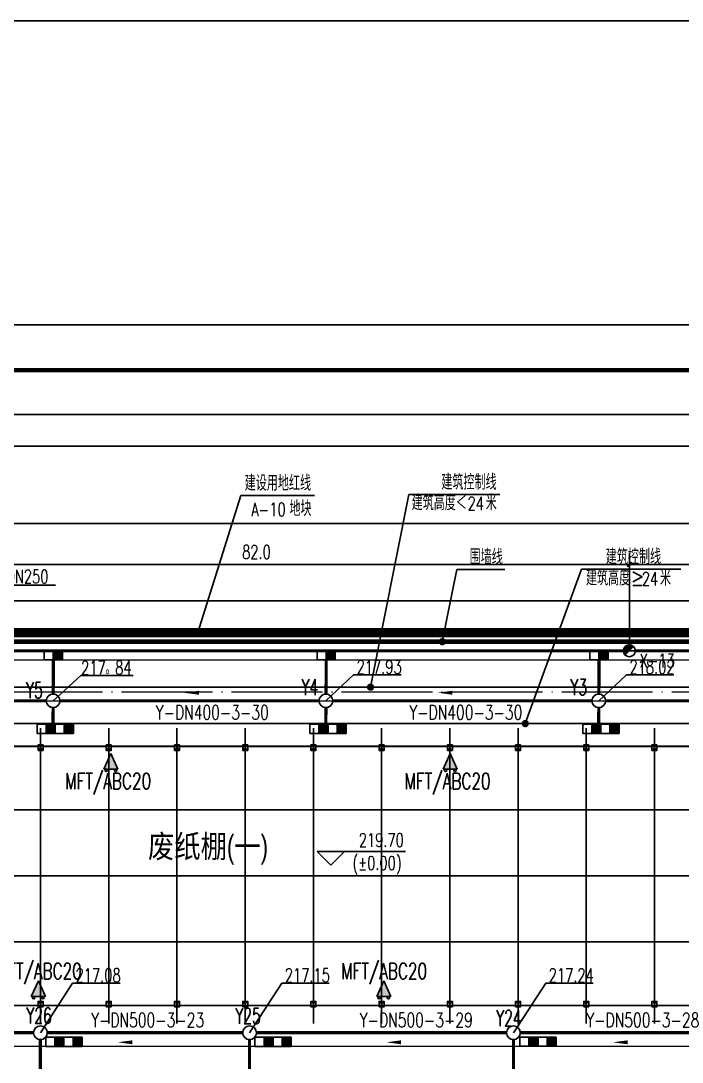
# Model space of a CAD drawing. Header units: metres. Extents: x 497246 to 997717, y 2998582 to 5998198.
# Drawn here: x 497842.3 to 497915, y 2999207.1 to 2999321.6 of the extents above; entities that cross this region are included whole.
import ezdxf
from ezdxf.enums import TextEntityAlignment as Align

# ---------------------------------------------------------------- set-up
doc = ezdxf.new("R2010")
doc.units = ezdxf.units.M
doc.header["$LTSCALE"] = 1000
for name, pattern in [('ACAD_ISO05W100', [34, 24, -3, 0.5, -3, 0.5, -3]), ('CENTER', [2, 1.25, -0.25, 0.25, -0.25]), ('DASH', [0.35, 0.25, -0.1]), ('DASHDOT', [1, 0.5, -0.25, 0, -0.25]), ('DASHED', [19.05, 12.7, -6.35]), ('DOTE', [2.42, 2, -0.2, 0.02, -0.2]), ('PHANTOM2', [31.75, 15.875, -3.175, 3.175, -3.175, 3.175, -3.175])]:
    doc.linetypes.add(name, pattern=pattern)
doc.layers.get('0').update_dxf_attribs({"linetype": 'CONTINUOUS'})
doc.layers.get('Defpoints').update_dxf_attribs({"linetype": 'CONTINUOUS'})
for name, color, linetype in [('COLUMN', 9, 'CONTINUOUS'), ('DIM_LEAD', 3, 'CONTINUOUS'), ('DOTE', 1, 'CENTER'), ('EQUIP_消火栓', 7, 'CONTINUOUS'), ('EQUIP_灭火器', 7, 'CONTINUOUS'), ('PIPE-消防', 1, 'CONTINUOUS'), ('PIPE-给水', 3, 'CONTINUOUS'), ('PIPE-雨水', 4, 'CONTINUOUS'), ('PUB_TEXT', 7, 'CONTINUOUS'), ('RD-中线', 1, 'DASHDOT'), ('RD-侧石线', 5, 'CONTINUOUS'), ('RD-红线', 7, 'CONTINUOUS'), ('TEXT_灭火器', 7, 'CONTINUOUS'), ('TEXT_雨水', 7, 'CONTINUOUS'), ('TWT_DIM', 3, 'CONTINUOUS'), ('TWT_雨水口', 4, 'CONTINUOUS'), ('WELL_雨水', 4, 'CONTINUOUS'), ('z_图框', 7, 'CONTINUOUS'), ('围墙', 6, 'FENCELINE2'), ('图例层', 7, 'CONTINUOUS'), ('建筑', 7, 'CONTINUOUS'), ('文字', 255, 'CONTINUOUS'), ('新建建筑', 2, 'CONTINUOUS'), ('用地边界', 7, 'CONTINUOUS'), ('红线', 1, 'PHANTOM2'), ('雨水标注', 100, 'CONTINUOUS')]:
    doc.layers.add(name, color=color, linetype=linetype)
doc.layers.add('道路', color=4, linetype='CONTINUOUS', lineweight=15)
doc.layers.add('道路中线', color=1, linetype='DOTE', lineweight=13)
doc.styles.add('_TCH_DIM', font='SIMPLEX', dxfattribs={"bigfont": 'GBCBIG'})
doc.styles.add('_TCH_DIM_T3', font='SIMPLEX', dxfattribs={"width": 0.705882, "bigfont": 'GBCBIG'})
doc.styles.add('_TWT_WELL', font='SIMPLEX', dxfattribs={"width": 0.8, "height": 3.5, "bigfont": 'HZTXT'})
doc.styles.add('HZTXT', font='txt', dxfattribs={"width": 0.7, "bigfont": 'HZTXT'})
doc.styles.add('TG_LINETYPE', font='SIMPLEX', dxfattribs={"width": 0.8, "height": 3, "bigfont": 'HZTXT'})
doc.styles.add('亨利项目总图布置_2022_8_8_t3--03$0$亨利项目总图布置_2022_8_8_t3--02$0$CEC', font='ARIALN.TTF')
doc.linetypes.add('FENCELINE2', pattern='A,6.35,-2.54,[132,ltypeshp.shx,S=2.54,R=0,X=-2.54,Y=0],-2.54,25.4', length=36.83)
doc.linetypes.add('TG_X', pattern='A,3,-0.3,["X",TG_LINETYPE,S=0.1,R=0,X=-0.23,Y=-0.15],0', length=3.3)
doc.linetypes.add('TG_Y', pattern='A,2,-0.3,["Y",TG_LINETYPE,S=0.1,R=0,X=-0.23,Y=-0.15],0', length=2.3)
doc.dimstyles.new('_TWT_ARCH&&1', dxfattribs={"dimtxt": 1.4875, "dimasz": 0.5, "dimexe": 1.25, "dimexo": 1.5, "dimgap": 0.63125, "dimtad": 1, "dimdec": 1, "dimzin": 0, "dimdsep": 46, "dimtxsty": '_TCH_DIM_T3', "dimblk": 'ARCHTICK', "dimcen": 0.09, "dimclrt": 7, "dimazin": 2, "dimtfac": 1, "dimtdec": 1, "dimtix": 1, "dimtmove": 2, "dimatfit": 3, "dimfxl": 1, "dimtolj": 1, "dimtzin": 0, "dimarcsym": 0})

# ---------------------------------------------------------------- blocks, each defined once
blk = doc.blocks.new('_ArchTick')
at = {"color": 0, "linetype": 'ByBlock', "const_width": 0.4}
blk.add_lwpolyline([(-0.5, -0.5), (0.5, 0.5)], dxfattribs=at)
blk = doc.blocks.new('*D484')
at = {"layer": 'Defpoints', "color": 0, "transparency": 16777216}
for p in [(497909.17, 2999261.83), (497827.17, 2999252.33), (497909.17, 2999252.33)]:
    blk.add_point(p, dxfattribs=at)
at = {"layer": 'TWT_DIM', "color": 0, "lineweight": -2, "transparency": 16777216}
for p, q in [((497827.17, 2999253.83), (497827.17, 2999263.08)), ((497909.17, 2999253.83), (497909.17, 2999263.08)), ((497827.17, 2999261.83), (497909.17, 2999261.83))]:
    blk.add_line(p, q, dxfattribs=at)
at = {"layer": 'TWT_DIM', "color": 0, "lineweight": -2, "transparency": 16777216, "xscale": 0.5, "yscale": 0.5, "zscale": 0.5, "rotation": 180}
blk.add_blockref('_ArchTick', (497827.17, 2999261.83), dxfattribs=at)
at = {"layer": 'TWT_DIM', "color": 0, "lineweight": -2, "transparency": 16777216, "xscale": 0.5, "yscale": 0.5, "zscale": 0.5}
blk.add_blockref('_ArchTick', (497909.17, 2999261.83), dxfattribs=at)
at = {"layer": 'TWT_DIM', "color": 7, "transparency": 16777216, "insert": (497868.17, 2999263.2), "char_height": 1.488, "attachment_point": 5, "style": '_TCH_DIM_T3'}
blk.add_mtext('\\A1;82.0', dxfattribs=at)
blk = doc.blocks.new('*D485')
at = {"layer": 'Defpoints', "color": 0, "transparency": 16777216}
for p in [(497969.84, 2999261.83), (497909.17, 2999252.33), (497969.84, 2999252.33)]:
    blk.add_point(p, dxfattribs=at)
at = {"layer": 'TWT_DIM', "color": 0, "lineweight": -2, "transparency": 16777216}
for p, q in [((497909.17, 2999253.83), (497909.17, 2999263.08)), ((497969.84, 2999253.83), (497969.84, 2999263.08)), ((497909.17, 2999261.83), (497969.84, 2999261.83))]:
    blk.add_line(p, q, dxfattribs=at)
at = {"layer": 'TWT_DIM', "color": 0, "lineweight": -2, "transparency": 16777216, "xscale": 0.5, "yscale": 0.5, "zscale": 0.5, "rotation": 180}
blk.add_blockref('_ArchTick', (497909.17, 2999261.83), dxfattribs=at)
at = {"layer": 'TWT_DIM', "color": 0, "lineweight": -2, "transparency": 16777216, "xscale": 0.5, "yscale": 0.5, "zscale": 0.5}
blk.add_blockref('_ArchTick', (497969.84, 2999261.83), dxfattribs=at)
at = {"layer": 'TWT_DIM', "color": 7, "transparency": 16777216, "insert": (497939.51, 2999263.2), "char_height": 1.488, "attachment_point": 5, "style": '_TCH_DIM_T3'}
blk.add_mtext('\\A1;60.7', dxfattribs=at)
blk = doc.blocks.new('$TwtSys$00000187')
blk.add_circle((0, 0), 0.5)
blk = doc.blocks.new('$TwtSys$00000385')
for p, q in [((0, 331), (-130, 331)), ((0, 331), (0, 131)), ((0, 331), (130, 331)), ((92, 92), (-92, -92))]:
    blk.add_line(p, q)
for start, end in [(135, 315), (315, 135)]:
    blk.add_arc((0, 0), 131, start, end)
at = {"color": 0}
for points in [[(-34, 127), (-127, 34), (34, 127), (-127, -34)], [(-93, 93), (-93, 93), (-34, 127), (-127, 34)], [(34, 127), (-127, -34), (93, 93), (-93, -93)]]:
    blk.add_solid(points, dxfattribs=at)
blk = doc.blocks.new('$TwtSys$00000424')
for p, q in [((-500, 250), (500, 250)), ((-500, -250), (-500, 250)), ((0, -250), (0, 250)), ((500, 250), (500, -250)), ((500, -250), (-500, -250))]:
    blk.add_line(p, q)
blk.add_solid([(0, 250), (500, 250), (0, -250), (500, -250)])
blk = doc.blocks.new('$TwtSys$00000425')
for p, q in [((-1000, -250), (-1000, 250)), ((-1000, 250), (0, 250)), ((-500, -250), (-500, 250)), ((0, 250), (1000, 250)), ((0, 250), (0, -250)), ((0, -250), (0, 250)), ((500, -250), (500, 250)), ((1000, 250), (1000, -250)), ((0, -250), (-1000, -250)), ((1000, -250), (0, -250))]:
    blk.add_line(p, q)
for points in [[(-500, 250), (0, 250), (-500, -250), (0, -250)], [(500, 250), (1000, 250), (500, -250), (1000, -250)]]:
    blk.add_solid(points)
blk = doc.blocks.new('$TwtSys$00000547')
blk.add_hatch(color=256).paths.add_polyline_path([(-155, 0), (0, 346), (155, 0)])
for p, q in [((-155, 0), (0, 346)), ((155, 0), (0, 346)), ((155, 0), (-155, 0))]:
    blk.add_line(p, q)
for centre in [(-103, -26), (103, -26)]:
    blk.add_circle(centre, 25.7)

msp = doc.modelspace()

# ---------------------------------------------------------------- linework, layer by layer
at = {"color": 0, "ltscale": 10}
msp.add_lwpolyline([(497245.79, 2999321.61), (498246.06, 2999321.61), (498246.06, 2998637.56), (497245.79, 2998637.56)], close=True, dxfattribs=at)
at = {"layer": 'COLUMN', "color": 7}
for points in [[(497844.16, 2999241.38), (497844.71, 2999241.38), (497844.71, 2999241.98), (497844.16, 2999241.98)], [(497851.66, 2999241.38), (497852.21, 2999241.38), (497852.21, 2999241.98), (497851.66, 2999241.98)], [(497859.16, 2999241.38), (497859.71, 2999241.38), (497859.71, 2999241.98), (497859.16, 2999241.98)], [(497866.66, 2999241.38), (497867.21, 2999241.38), (497867.21, 2999241.98), (497866.66, 2999241.98)], [(497874.16, 2999241.38), (497874.71, 2999241.38), (497874.71, 2999241.98), (497874.16, 2999241.98)], [(497881.66, 2999241.38), (497882.21, 2999241.38), (497882.21, 2999241.98), (497881.66, 2999241.98)], [(497889.16, 2999241.38), (497889.71, 2999241.38), (497889.71, 2999241.98), (497889.16, 2999241.98)], [(497896.66, 2999241.38), (497897.21, 2999241.38), (497897.21, 2999241.98), (497896.66, 2999241.98)], [(497904.16, 2999241.38), (497904.71, 2999241.38), (497904.71, 2999241.98), (497904.16, 2999241.98)], [(497911.66, 2999241.38), (497912.21, 2999241.38), (497912.21, 2999241.98), (497911.66, 2999241.98)], [(497844.16, 2999213.18), (497844.71, 2999213.18), (497844.71, 2999213.78), (497844.16, 2999213.78)], [(497851.66, 2999213.18), (497852.21, 2999213.18), (497852.21, 2999213.78), (497851.66, 2999213.78)], [(497859.16, 2999213.18), (497859.71, 2999213.18), (497859.71, 2999213.78), (497859.16, 2999213.78)], [(497866.66, 2999213.18), (497867.21, 2999213.18), (497867.21, 2999213.78), (497866.66, 2999213.78)], [(497874.16, 2999213.18), (497874.71, 2999213.18), (497874.71, 2999213.78), (497874.16, 2999213.78)], [(497881.66, 2999213.18), (497882.21, 2999213.18), (497882.21, 2999213.78), (497881.66, 2999213.78)], [(497889.16, 2999213.18), (497889.71, 2999213.18), (497889.71, 2999213.78), (497889.16, 2999213.78)], [(497896.66, 2999213.18), (497897.21, 2999213.18), (497897.21, 2999213.78), (497896.66, 2999213.78)], [(497904.16, 2999213.18), (497904.71, 2999213.18), (497904.71, 2999213.78), (497904.16, 2999213.78)], [(497911.66, 2999213.18), (497912.21, 2999213.18), (497912.21, 2999213.78), (497911.66, 2999213.78)]]:
    msp.add_lwpolyline(points, close=True, dxfattribs=at)
for points in [[(497844.29, 2999241.83), (497844.57, 2999241.83), (497844.57, 2999241.82), (497844.44, 2999241.82), (497844.44, 2999241.54), (497844.57, 2999241.54), (497844.57, 2999241.53), (497844.29, 2999241.53), (497844.29, 2999241.54), (497844.43, 2999241.54), (497844.43, 2999241.82), (497844.29, 2999241.82), (497844.29, 2999241.83)], [(497851.79, 2999241.83), (497852.07, 2999241.83), (497852.07, 2999241.82), (497851.94, 2999241.82), (497851.94, 2999241.54), (497852.07, 2999241.54), (497852.07, 2999241.53), (497851.79, 2999241.53), (497851.79, 2999241.54), (497851.93, 2999241.54), (497851.93, 2999241.82), (497851.79, 2999241.82), (497851.79, 2999241.83)], [(497859.29, 2999241.83), (497859.57, 2999241.83), (497859.57, 2999241.82), (497859.44, 2999241.82), (497859.44, 2999241.54), (497859.57, 2999241.54), (497859.57, 2999241.53), (497859.29, 2999241.53), (497859.29, 2999241.54), (497859.43, 2999241.54), (497859.43, 2999241.82), (497859.29, 2999241.82), (497859.29, 2999241.83)], [(497866.79, 2999241.83), (497867.07, 2999241.83), (497867.07, 2999241.82), (497866.94, 2999241.82), (497866.94, 2999241.54), (497867.07, 2999241.54), (497867.07, 2999241.53), (497866.79, 2999241.53), (497866.79, 2999241.54), (497866.93, 2999241.54), (497866.93, 2999241.82), (497866.79, 2999241.82), (497866.79, 2999241.83)], [(497874.29, 2999241.83), (497874.57, 2999241.83), (497874.57, 2999241.82), (497874.44, 2999241.82), (497874.44, 2999241.54), (497874.57, 2999241.54), (497874.57, 2999241.53), (497874.29, 2999241.53), (497874.29, 2999241.54), (497874.43, 2999241.54), (497874.43, 2999241.82), (497874.29, 2999241.82), (497874.29, 2999241.83)], [(497881.79, 2999241.83), (497882.07, 2999241.83), (497882.07, 2999241.82), (497881.94, 2999241.82), (497881.94, 2999241.54), (497882.07, 2999241.54), (497882.07, 2999241.53), (497881.79, 2999241.53), (497881.79, 2999241.54), (497881.93, 2999241.54), (497881.93, 2999241.82), (497881.79, 2999241.82), (497881.79, 2999241.83)], [(497889.29, 2999241.83), (497889.57, 2999241.83), (497889.57, 2999241.82), (497889.44, 2999241.82), (497889.44, 2999241.54), (497889.57, 2999241.54), (497889.57, 2999241.53), (497889.29, 2999241.53), (497889.29, 2999241.54), (497889.43, 2999241.54), (497889.43, 2999241.82), (497889.29, 2999241.82), (497889.29, 2999241.83)], [(497896.79, 2999241.83), (497897.07, 2999241.83), (497897.07, 2999241.82), (497896.94, 2999241.82), (497896.94, 2999241.54), (497897.07, 2999241.54), (497897.07, 2999241.53), (497896.79, 2999241.53), (497896.79, 2999241.54), (497896.93, 2999241.54), (497896.93, 2999241.82), (497896.79, 2999241.82), (497896.79, 2999241.83)], [(497904.29, 2999241.83), (497904.57, 2999241.83), (497904.57, 2999241.82), (497904.44, 2999241.82), (497904.44, 2999241.54), (497904.57, 2999241.54), (497904.57, 2999241.53), (497904.29, 2999241.53), (497904.29, 2999241.54), (497904.43, 2999241.54), (497904.43, 2999241.82), (497904.29, 2999241.82), (497904.29, 2999241.83)], [(497911.79, 2999241.83), (497912.07, 2999241.83), (497912.07, 2999241.82), (497911.94, 2999241.82), (497911.94, 2999241.54), (497912.07, 2999241.54), (497912.07, 2999241.53), (497911.79, 2999241.53), (497911.79, 2999241.54), (497911.93, 2999241.54), (497911.93, 2999241.82), (497911.79, 2999241.82), (497911.79, 2999241.83)], [(497844.29, 2999213.63), (497844.57, 2999213.63), (497844.57, 2999213.62), (497844.44, 2999213.62), (497844.44, 2999213.34), (497844.57, 2999213.34), (497844.57, 2999213.33), (497844.29, 2999213.33), (497844.29, 2999213.34), (497844.43, 2999213.34), (497844.43, 2999213.62), (497844.29, 2999213.62), (497844.29, 2999213.63)], [(497851.79, 2999213.63), (497852.07, 2999213.63), (497852.07, 2999213.62), (497851.94, 2999213.62), (497851.94, 2999213.34), (497852.07, 2999213.34), (497852.07, 2999213.33), (497851.79, 2999213.33), (497851.79, 2999213.34), (497851.93, 2999213.34), (497851.93, 2999213.62), (497851.79, 2999213.62), (497851.79, 2999213.63)], [(497859.29, 2999213.63), (497859.57, 2999213.63), (497859.57, 2999213.62), (497859.44, 2999213.62), (497859.44, 2999213.34), (497859.57, 2999213.34), (497859.57, 2999213.33), (497859.29, 2999213.33), (497859.29, 2999213.34), (497859.43, 2999213.34), (497859.43, 2999213.62), (497859.29, 2999213.62), (497859.29, 2999213.63)], [(497866.79, 2999213.63), (497867.07, 2999213.63), (497867.07, 2999213.62), (497866.94, 2999213.62), (497866.94, 2999213.34), (497867.07, 2999213.34), (497867.07, 2999213.33), (497866.79, 2999213.33), (497866.79, 2999213.34), (497866.93, 2999213.34), (497866.93, 2999213.62), (497866.79, 2999213.62), (497866.79, 2999213.63)], [(497874.29, 2999213.63), (497874.57, 2999213.63), (497874.57, 2999213.62), (497874.44, 2999213.62), (497874.44, 2999213.34), (497874.57, 2999213.34), (497874.57, 2999213.33), (497874.29, 2999213.33), (497874.29, 2999213.34), (497874.43, 2999213.34), (497874.43, 2999213.62), (497874.29, 2999213.62), (497874.29, 2999213.63)], [(497881.79, 2999213.63), (497882.07, 2999213.63), (497882.07, 2999213.62), (497881.94, 2999213.62), (497881.94, 2999213.34), (497882.07, 2999213.34), (497882.07, 2999213.33), (497881.79, 2999213.33), (497881.79, 2999213.34), (497881.93, 2999213.34), (497881.93, 2999213.62), (497881.79, 2999213.62), (497881.79, 2999213.63)], [(497889.29, 2999213.63), (497889.57, 2999213.63), (497889.57, 2999213.62), (497889.44, 2999213.62), (497889.44, 2999213.34), (497889.57, 2999213.34), (497889.57, 2999213.33), (497889.29, 2999213.33), (497889.29, 2999213.34), (497889.43, 2999213.34), (497889.43, 2999213.62), (497889.29, 2999213.62), (497889.29, 2999213.63)], [(497896.79, 2999213.63), (497897.07, 2999213.63), (497897.07, 2999213.62), (497896.94, 2999213.62), (497896.94, 2999213.34), (497897.07, 2999213.34), (497897.07, 2999213.33), (497896.79, 2999213.33), (497896.79, 2999213.34), (497896.93, 2999213.34), (497896.93, 2999213.62), (497896.79, 2999213.62), (497896.79, 2999213.63)], [(497904.29, 2999213.63), (497904.57, 2999213.63), (497904.57, 2999213.62), (497904.44, 2999213.62), (497904.44, 2999213.34), (497904.57, 2999213.34), (497904.57, 2999213.33), (497904.29, 2999213.33), (497904.29, 2999213.34), (497904.43, 2999213.34), (497904.43, 2999213.62), (497904.29, 2999213.62), (497904.29, 2999213.63)], [(497911.79, 2999213.63), (497912.07, 2999213.63), (497912.07, 2999213.62), (497911.94, 2999213.62), (497911.94, 2999213.34), (497912.07, 2999213.34), (497912.07, 2999213.33), (497911.79, 2999213.33), (497911.79, 2999213.34), (497911.93, 2999213.34), (497911.93, 2999213.62), (497911.79, 2999213.62), (497911.79, 2999213.63)]]:
    msp.add_lwpolyline(points, dxfattribs=at)
at = {"layer": 'DIM_LEAD'}
for p, q in [((497861.74, 2999254.33), (497866.45, 2999269.4)), ((497866.45, 2999269.4), (497874.55, 2999269.4)), ((497880.71, 2999248.33), (497884.94, 2999269.51)), ((497884.94, 2999269.51), (497894.94, 2999269.51)), ((497888.6, 2999253.33), (497890.21, 2999261.28)), ((497890.21, 2999261.28), (497895.47, 2999261.28)), ((497897.73, 2999244.33), (497903.91, 2999261.3)), ((497903.91, 2999261.3), (497914.82, 2999261.3))]:
    msp.add_line(p, q, dxfattribs=at)
at = {"layer": 'DIM_LEAD', "const_width": 0.4}
for points in [[(497861.68, 2999254.14, 1), (497861.8, 2999254.52, 1)], [(497888.58, 2999253.13, 1), (497888.62, 2999253.53, 1)], [(497880.67, 2999248.14, 1), (497880.75, 2999248.53, 1)], [(497897.7, 2999244.13, 1), (497897.76, 2999244.53, 1)]]:
    msp.add_lwpolyline(points, format="xyb", close=True, dxfattribs=at)
at = {"layer": 'DOTE'}
for p, q in [((497844.43, 2999211.33), (497844.43, 2999243.83)), ((497851.93, 2999211.33), (497851.93, 2999243.83)), ((497859.43, 2999211.33), (497859.43, 2999243.83)), ((497866.93, 2999211.33), (497866.93, 2999243.83)), ((497874.43, 2999211.33), (497874.43, 2999243.83)), ((497881.93, 2999211.33), (497881.93, 2999243.83)), ((497889.43, 2999211.33), (497889.43, 2999243.83)), ((497896.93, 2999211.33), (497896.93, 2999243.83)), ((497904.43, 2999211.33), (497904.43, 2999243.83)), ((497911.93, 2999211.33), (497911.93, 2999243.83)), ((497752.43, 2999241.83), (497959.43, 2999241.83)), ((497752.43, 2999234.83), (497959.43, 2999234.83)), ((497752.43, 2999227.58), (497959.43, 2999227.58)), ((497752.43, 2999220.33), (497959.43, 2999220.33)), ((497752.43, 2999213.33), (497959.43, 2999213.33))]:
    msp.add_line(p, q, dxfattribs=at)
at = {"layer": 'PIPE-消防', "linetype": 'TG_X', "ltscale": 0.005, "const_width": 0.35}
for points in [[(497827.83, 2999252.33), (497908.52, 2999252.33)], [(497909.83, 2999252.33), (497969.86, 2999252.33)]]:
    msp.add_lwpolyline(points, dxfattribs=at)
at = {"layer": 'PIPE-给水', "color": 70, "linetype": 'ByBlock'}
msp.add_line((497846.06, 2999259.55), (497837.97, 2999259.55), dxfattribs=at)
at = {"layer": 'PIPE-雨水', "color": 0, "linetype": 'TG_Y', "ltscale": 2.5, "const_width": 0.35}
for points in [[(497845.82, 2999247.58), (497845.84, 2999251.33)], [(497875.82, 2999247.58), (497875.84, 2999251.33)], [(497905.82, 2999247.58), (497905.84, 2999251.33)], [(497845.8, 2999244.25), (497845.81, 2999246.08)], [(497875.8, 2999244.25), (497875.81, 2999246.08)], [(497905.8, 2999244.25), (497905.81, 2999246.08)]]:
    msp.add_lwpolyline(points, dxfattribs=at)
at = {"layer": 'PIPE-雨水', "color": 70, "linetype": 'ByBlock'}
for points in [[(497864.7, 2999247.71, 0, 0, 0), (497860.22, 2999247.72, 0, 0.432, 0), (497861.84, 2999247.72, 0, 0, 0)], [(497892.58, 2999247.71, 0, 0, 0), (497888.09, 2999247.72, 0, 0.432, 0), (497889.71, 2999247.72, 0, 0, 0)], [(497857.4, 2999209.28, 0, 0, 0), (497852.91, 2999209.28, 0, 0.432, 0), (497854.53, 2999209.28, 0, 0, 0)], [(497886.94, 2999209.28, 0, 0, 0), (497882.45, 2999209.28, 0, 0.432, 0), (497884.07, 2999209.28, 0, 0, 0)], [(497911.85, 2999209.28, 0, 0, 0), (497907.36, 2999209.28, 0, 0.432, 0), (497908.98, 2999209.28, 0, 0, 0)]]:
    msp.add_lwpolyline(points, format="xyseb", dxfattribs=at)
at = {"layer": 'PIPE-雨水', "color": 0, "linetype": 'TG_Y', "ltscale": 0.005, "const_width": 0.35}
for points in [[(497816.56, 2999246.83), (497845.06, 2999246.83)], [(497846.56, 2999246.83), (497875.06, 2999246.83)], [(497876.56, 2999246.83), (497905.06, 2999246.83)], [(497906.56, 2999246.83), (497935.06, 2999246.83)], [(497821.16, 2999210.33), (497843.66, 2999210.33)], [(497845.16, 2999210.33), (497866.66, 2999210.33)], [(497868.16, 2999210.33), (497895.68, 2999210.33)], [(497897.18, 2999210.33), (497923.68, 2999210.33)]]:
    msp.add_lwpolyline(points, dxfattribs=at)
at = {"layer": 'PIPE-雨水', "color": 0, "linetype": 'TG_Y', "ltscale": 0.003, "const_width": 0.35}
for points in [[(497844.41, 2999209.58), (497844.41, 2999201.83)], [(497867.41, 2999209.58), (497867.41, 2999201.83)], [(497896.43, 2999209.58), (497896.43, 2999201.85)]]:
    msp.add_lwpolyline(points, dxfattribs=at)
at = {"layer": 'RD-中线', "color": 6, "linetype": 'DASHDOT', "ltscale": 80}
msp.add_line((497994.3, 2999266.33), (497308.3, 2999266.33), dxfattribs=at)
at = {"layer": 'RD-侧石线', "color": 5, "ltscale": 0.1}
for p, q in [((498020.27, 2999274.83), (497495.4, 2999274.83)), ((497948.43, 2999257.83), (497575.91, 2999257.83))]:
    msp.add_line(p, q, dxfattribs=at)
at = {"layer": 'RD-红线', "ltscale": 0.1}
msp.add_line((497491.87, 2999278.33), (498020.27, 2999278.33), dxfattribs=at)
msp.add_lwpolyline([(497559.22, 2999232.92), (497559.17, 2999234.33, -0.414214), (497579.17, 2999254.33), (497974.78, 2999254.33)], format="xyb", dxfattribs=at)
msp.add_lwpolyline([(497559.22, 2999232.92), (497559.17, 2999234.33, -0.414214), (497579.17, 2999254.33), (497974.78, 2999254.33)], format="xyb", dxfattribs=at)
at = {"layer": 'WELL_雨水', "color": 6, "ltscale": 10, "flags": 128}
msp.add_lwpolyline([(497564.27, 2999061.34), (497986.41, 2999059.34), (497986.93, 2999059.34), (497982.04, 2999129), (497976.44, 2999158.68), (497973.52, 2999200.33), (497969.86, 2999252.33), (497576.62, 2999252.33), (497562.01, 2999236.64), (497563.37, 2999213.33), (497564.27, 2999197.88), (497564.27, 2999061.34)], dxfattribs=at)
at = {"layer": 'z_图框'}
msp.add_lwpolyline([(497485.08, 2998867.69), (498079.58, 2998867.69), (498079.58, 2999288.19), (497485.08, 2999288.19)], close=True, dxfattribs=at)
at = {"layer": 'z_图框', "const_width": 0.5}
msp.add_lwpolyline([(497497.58, 2998872.69), (498074.58, 2998872.69), (498074.58, 2999283.19), (497497.58, 2999283.19)], close=True, dxfattribs=at)
at = {"layer": '围墙', "ltscale": 0.3, "const_width": 0.5, "flags": 128}
msp.add_lwpolyline([(497562.77, 2999162.67, 0.01723), (497560.22, 2999232.97), (497560.17, 2999234.35, -0.413944), (497579.17, 2999253.33), (497953.66, 2999253.33)], format="xyb", dxfattribs=at)
at = {"layer": '图例层', "color": 1, "linetype": 'DASHED', "ltscale": 0.5}
msp.add_line((497577.68, 2999248.33), (497963.43, 2999248.33), dxfattribs=at)
at = {"layer": '图例层', "color": 1, "linetype": 'DASHED', "ltscale": 0.5, "const_width": 0.2}
msp.add_lwpolyline([(497583.15, 2999248.33), (497967.14, 2999248.33)], dxfattribs=at)
at = {"layer": '图例层', "color": 11, "linetype": 'DASH', "ltscale": 20, "const_width": 0.2, "flags": 128}
msp.add_lwpolyline([(497583.52, 2999244.33), (497964.41, 2999244.33)], dxfattribs=at)
at = {"layer": '建筑', "linetype": 'Continuous', "const_width": 0.1}
msp.add_lwpolyline([(497754.43, 2999213.33), (497957.43, 2999213.33), (497957.43, 2999241.83), (497754.43, 2999241.83)], close=True, dxfattribs=at)
at = {"layer": '文字', "color": 0}
for p, q in [((497876.34, 2999228.75), (497874.84, 2999230.25)), ((497874.84, 2999230.25), (497884.57, 2999230.25)), ((497876.34, 2999228.75), (497877.84, 2999230.25))]:
    msp.add_line(p, q, dxfattribs=at)
at = {"layer": '新建建筑', "color": 0, "linetype": 'Continuous', "const_width": 0.2}
msp.add_lwpolyline([(497754.43, 2999213.33), (497957.43, 2999213.33), (497957.43, 2999241.83), (497754.43, 2999241.83)], close=True, dxfattribs=at)
at = {"layer": '用地边界', "color": 0}
msp.add_lwpolyline([(498074.58, 2999254.33), (497579.17, 2999254.33, 0.414214), (497559.17, 2999234.33), (497559.22, 2999232.92, -0.017235), (497561.77, 2999162.67), (497562.06, 2998995.3), (497565.61, 2998970.3), (497565.69, 2998924.83, 0.37059), (497582.68, 2998905.06), (497583.86, 2998904.92), (497585.69, 2998904.83), (497652.7, 2998904.83), (497677.7, 2998901.33), (498034.8, 2998901.33)], format="xyb", dxfattribs=at)
at = {"layer": '红线', "color": 1, "linetype": 'ACAD_ISO05W100', "flags": 128}
for const_width in [1, 1, 1, 1, 0.7, 0.7, 0.7, 0.7]:
    msp.add_lwpolyline([(497971.73, 2999254.33), (497978.43, 2999158.94), (497984.03, 2999129.26), (497991.44, 2999023.72), (497990.05, 2998993.55), (497996.53, 2998901.33), (497677.7, 2998901.33), (497652.7, 2998904.83), (497585.69, 2998904.83), (497583.86, 2998904.92), (497582.68, 2998905.06, -0.37059), (497565.69, 2998924.83), (497565.61, 2998970.3), (497562.06, 2998995.3), (497561.77, 2999162.67, 0.017235), (497559.22, 2999232.92), (497559.17, 2999234.33, -0.414214), (497579.17, 2999254.33), (497971.73, 2999254.33)], format="xyb", close=True, dxfattribs=dict(at, const_width=const_width))
at = {"layer": '道路', "linetype": 'ByBlock', "lineweight": 0, "ltscale": 0.2}
for p, q in [((497577.74, 2999251.33), (497950.83, 2999251.33)), ((497581.53, 2999246.83), (497968.41, 2999246.83)), ((497756.93, 2999244.33), (497954.93, 2999244.33)), ((497756.93, 2999244.33), (497954.93, 2999244.33)), ((497954.43, 2999208.83), (497756.93, 2999208.83))]:
    msp.add_line(p, q, dxfattribs=at)
at = {"layer": '道路中线', "ltscale": 0.005}
msp.add_line((497744.43, 2999247.83), (497963.43, 2999247.83), dxfattribs=at)
at = {"layer": '雨水标注', "color": 70}
for p, q in [((497848.85, 2999249.63), (497845.81, 2999246.83)), ((497854.6, 2999249.63), (497848.85, 2999249.63)), ((497878.85, 2999249.68), (497875.81, 2999246.83)), ((497884.08, 2999249.68), (497878.85, 2999249.68)), ((497908.85, 2999249.68), (497905.81, 2999246.83)), ((497914.08, 2999249.68), (497908.85, 2999249.68)), ((497847.95, 2999215.78), (497844.41, 2999210.33)), ((497853.18, 2999215.78), (497847.95, 2999215.78)), ((497870.95, 2999215.78), (497867.41, 2999210.33)), ((497876.18, 2999215.78), (497870.95, 2999215.78)), ((497899.98, 2999215.78), (497896.43, 2999210.33)), ((497905.2, 2999215.78), (497899.98, 2999215.78))]:
    msp.add_line(p, q, dxfattribs=at)

# ---------------------------------------------------------------- block references
at = {"layer": 'EQUIP_消火栓', "xscale": 0.005, "yscale": 0.005, "zscale": 0.005}
msp.add_blockref('$TwtSys$00000385', (497909.17, 2999252.33), dxfattribs=at)
at = {"layer": 'EQUIP_灭火器', "color": 3, "xscale": 0.005, "yscale": 0.005, "zscale": 0.005}
for p in [(497852.16, 2999239.31), (497889.48, 2999239.3), (497844.19, 2999214.31), (497882.17, 2999214.31)]:
    msp.add_blockref('$TwtSys$00000547', p, dxfattribs=at)
at = {"layer": 'TWT_雨水口', "xscale": 0.002, "yscale": 0.002, "zscale": 0.002}
for name, p in [('$TwtSys$00000424', (497845.83, 2999251.83)), ('$TwtSys$00000424', (497875.83, 2999251.83)), ('$TwtSys$00000424', (497905.83, 2999251.83)), ('$TwtSys$00000425', (497846.04, 2999243.75)), ('$TwtSys$00000425', (497876.04, 2999243.75)), ('$TwtSys$00000425', (497906.04, 2999243.75)), ('$TwtSys$00000425', (497847, 2999209.33)), ('$TwtSys$00000425', (497870, 2999209.33)), ('$TwtSys$00000425', (497899.13, 2999209.36))]:
    msp.add_blockref(name, p, dxfattribs=at)
at = {"layer": 'WELL_雨水', "xscale": 1.5, "yscale": 1.5, "zscale": 1.5}
for p in [(497845.81, 2999246.83), (497875.81, 2999246.83), (497905.81, 2999246.83), (497844.41, 2999210.33), (497867.41, 2999210.33), (497896.43, 2999210.33)]:
    msp.add_blockref('$TwtSys$00000187', p, dxfattribs=at)

# ---------------------------------------------------------------- texts
at = {"layer": 'PIPE-消防', "linetype": 'TG_X', "ltscale": 700, "style": 'HZTXT', "width": 0.7}
msp.add_text('X-DN250', height=1.5, dxfattribs=at).set_placement((497841.94, 2999260.5), align=Align.MIDDLE)
at = {"layer": 'PIPE-消防', "color": 140, "linetype": 'TG_X', "ltscale": 700, "style": 'HZTXT', "width": 0.7}
msp.add_text('X-13', height=1.5, dxfattribs=at).set_placement((497912.22, 2999251.26), align=Align.MIDDLE)
at = {"layer": 'PIPE-雨水', "color": 70, "style": 'HZTXT', "width": 0.7}
for s, p in [('Y-DN400-3-30', (497863.31, 2999245.56, 20.88)), ('Y-DN400-3-30', (497891.19, 2999245.56, 20.88)), ('Y-DN500-3-23', (497856.2, 2999211.73, 20.88)), ('Y-DN500-3-29', (497885.74, 2999211.73, 20.88)), ('Y-DN500-3-28', (497910.65, 2999211.73, 20.88))]:
    msp.add_text(s, height=1.6, dxfattribs=at).set_placement(p, align=Align.MIDDLE)
at = {"layer": 'PUB_TEXT', "style": '_TCH_DIM'}
for s, height, p in [('建设用地红线', 1.688, (497866.88, 2999269.93)), ('建筑控制线', 1.688, (497888.5, 2999270.04)), ('地块', 1.688, (497871.8, 2999267.13)), ('建筑高度＜', 1.688, (497885.23, 2999267.78)), ('米', 1.69, (497893.38, 2999267.78)), ('围墙线', 1.688, (497891.61, 2999261.8)), ('建筑控制线', 1.688, (497906.58, 2999261.83)), ('建筑高度≥', 1.688, (497904.4, 2999259.5)), ('米', 1.69, (497912.54, 2999259.5))]:
    msp.add_text(s, height=height, dxfattribs=at).set_placement(p)
at = {"layer": 'PUB_TEXT', "style": '_TCH_DIM', "width": 0.705882}
for s, p in [('A-10', (497867.6, 2999267.13)), ('24', (497891.38, 2999267.78)), ('24', (497910.54, 2999259.5))]:
    msp.add_text(s, height=1.488, dxfattribs=at).set_placement(p)
at = {"layer": 'TEXT_灭火器', "color": 3, "style": 'HZTXT', "width": 0.7}
for p in [(497847.14, 2999237.13), (497884.46, 2999237.12), (497839.51, 2999216.24), (497877.48, 2999216.24)]:
    msp.add_text('MFT/ABC20', height=1.75, dxfattribs=at).set_placement(p)
at = {"layer": 'TEXT_雨水', "style": '_TWT_WELL', "width": 0.64}
for s, p in [('Y4', (497873.14, 2999247.47)), ('Y3', (497902.7, 2999247.47)), ('Y5', (497842.85, 2999247.13)), ('Y26', (497842.88, 2999211.34)), ('Y25', (497865.86, 2999211.3)), ('Y24', (497894.54, 2999211.07))]:
    msp.add_text(s, height=1.75, dxfattribs=at).set_placement(p)
at = {"layer": '文字', "color": 7, "style": '亨利项目总图布置_2022_8_8_t3--03$0$亨利项目总图布置_2022_8_8_t3--02$0$CEC', "width": 0.85}
msp.add_text('废纸棚(一)', height=2.5, dxfattribs=at).set_placement((497856.23, 2999229.58))
at = {"layer": '文字', "color": 0, "style": '_TCH_DIM', "width": 0.705882}
for s, p in [('219.70', (497879.42, 2999230.77)), ('(%%P0.00)', (497878.72, 2999228.24))]:
    msp.add_text(s, height=1.488, dxfattribs=at).set_placement(p)
at = {"layer": '雨水标注', "color": 70, "style": 'HZTXT', "width": 0.7}
for s, p in [('217。84', (497851.66, 2999250.47, 20.88)), ('217.93', (497881.66, 2999250.56, 20.88)), ('218.02', (497911.66, 2999250.56, 20.88)), ('217.08', (497850.76, 2999216.66, 20.88)), ('217.15', (497873.76, 2999216.66, 20.88)), ('217.24', (497902.78, 2999216.66, 20.88))]:
    msp.add_text(s, height=1.5, dxfattribs=at).set_placement(p, align=Align.MIDDLE)

# ---------------------------------------------------------------- dimensions: what is measured, and where the dimension line sits
at = {"layer": 'TWT_DIM'}
for p1, p2, picture, middle in [((497827.17, 2999252.33), (497909.17, 2999252.33), '*D484', (497868.17, 2999263.2)), ((497909.17, 2999252.33), (497969.84, 2999252.33), '*D485', (497939.51, 2999263.2))]:
    dim = msp.add_aligned_dim(p1=p1, p2=p2, distance=9.49, dimstyle='_TWT_ARCH&&1', dxfattribs=at)
    dim.commit()
    dim.dimension.update_dxf_attribs({"geometry": picture, "text_midpoint": middle})

doc.saveas('drawing.dxf')
